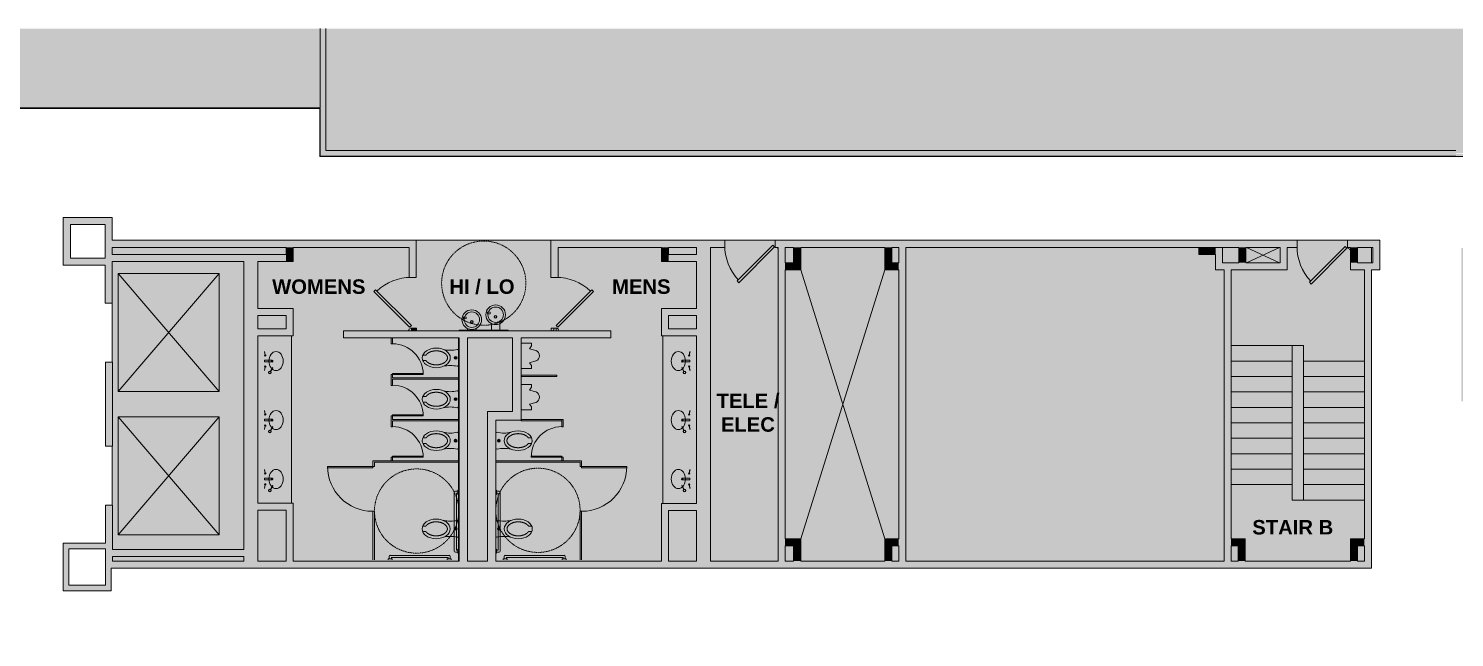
# Model space of a CAD drawing. Header units: inches. Extents: x 1 to 3682, y -575 to 495.
# Drawn here: x 1253 to 2269, y 61 to 495 of the extents above; entities that cross this region are included whole.
import ezdxf

# ---------------------------------------------------------------- set-up
doc = ezdxf.new("R2010")
doc.units = ezdxf.units.IN
doc.header["$MEASUREMENT"] = 0
doc.linetypes.add('IMPORT-HIDDEN _3_', pattern=[0.1875, 0.125, -0.0625])
doc.linetypes.add('IMPORT-HIDDEN2 _3_', pattern=[0.09375, 0.0625, -0.03125])
for name, color, linetype, lineweight in [('1900 Gallows 2nd Floor_For Revit_dwg', 8, 'Continuous', 9), ('A-Area-Iden-Name', 7, 'Continuous', 9), ('A-DETL-GENF', 92, 'Continuous', 9), ('A-DETL-MEDM', 33, 'Continuous', 9), ('A-Flor-Case-Exst', 7, 'Continuous', 9), ('A-Flor-Pfix-Exst', 7, 'Continuous', 9), ('A-WALL', 113, 'Continuous', 50), ('A-Wall-Bldg', 7, 'Continuous', 9), ('A-WALL-PATT', 111, 'Continuous', 13), ('HIDDEN', 7, 'IMPORT-HIDDEN _3_', 9), ('I-WALL', 2, 'Continuous', 13), ('PE0', 7, 'Continuous', 9), ('PE1', 7, 'Continuous', 9)]:
    doc.layers.add(name, color=color, linetype=linetype, lineweight=lineweight)
doc.styles.add('Arial_B', font='arialbd.ttf', dxfattribs={"height": 10.31746})

# ---------------------------------------------------------------- blocks, each defined once
blk = doc.blocks.new('1900 Gallows 2nd Floor_For Revit_dwg_I_PLUMB_FOUNT_Round - Double_P-1510352-New Construction - Tel_Data_Elec Plan')
at = {"layer": 'A-Flor-Pfix-Exst'}
for p, q in [((0.5, 11.5), (1.7, 11.5)), ((0.5, 5.5), (1.7, 5.5)), ((0.5, -5.5), (5.2, -5.5)), ((0.5, -11.5), (5.2, -11.5))]:
    blk.add_line(p, q, dxfattribs=at)
at = {"layer": 'A-Flor-Pfix-Exst', "flags": 128}
blk.add_lwpolyline([(0, 17.5), (0.5, 17.5), (0.5, -17.5), (0, -17.5)], dxfattribs=at)
for points in [[(8.5, 13.9), (8.7, 12.4), (9.8, 12.4), (10, 13.9), (9.8, 14.1), (8.7, 14.1)], [(12, -3.1), (12.2, -2.9), (13.3, -2.9), (13.5, -3.1), (13.3, -4.6), (12.2, -4.6)]]:
    blk.add_lwpolyline(points, close=True, dxfattribs=at)
at = {"layer": 'A-Flor-Pfix-Exst'}
for centre, radius in [((8, 8.5), 7), ((8, 8.5), 5.5), ((6.5, 8.5), 1), ((6.5, 8.5), 0.75), ((11.5, -8.5), 7), ((11.5, -8.5), 5.5), ((10, -8.4), 1), ((10, -8.4), 0.75)]:
    blk.add_circle(centre, radius, dxfattribs=at)
for centre in [(9.2, 13.9), (12.8, -3.1)]:
    blk.add_arc(centre, 0.75, 0.0012, 179.9988, dxfattribs=at)
blk = doc.blocks.new('1900 Gallows 2nd Floor_For Revit_dwg-1510351-New Construction - Tel_Data_Elec Plan')
at = {"layer": 'A-WALL-PATT', "lineweight": 9}
blk.add_hatch(color=7, dxfattribs=at).paths.add_polyline_path([(1425.4, 1555.9), (1425.4, 1557.9), (1421.9, 1557.9), (1421.9, 1555.9), (1423.8, 1555.9)], flags=0)
at = {"lineweight": 9, "flags": 128}
for points in [[(1680.5, 1615.7), (1679.2, 1616.9), (1653.8, 1591.5), (1655, 1590.2)], [(2088.1, 1614.7), (2086.9, 1615.9), (2061.4, 1590.5), (2062.7, 1589.2)], [(1420.6, 1558.5), (1421.9, 1559.7), (1396.4, 1585.1), (1395.2, 1583.9)], [(1526.1, 1558.5), (1524.9, 1559.7), (1550.3, 1585.1), (1551.6, 1583.9)]]:
    blk.add_lwpolyline(points, close=True, dxfattribs=at)
at = {"lineweight": 9}
for centre, start, end in [((1681.4, 1617.1), 180.2198, 222.8104), ((2089, 1616.1), 180.2198, 222.8104), ((1422, 1557.6), 90.2198, 132.8104), ((1524.7, 1557.6), 47.1896, 89.7802)]:
    blk.add_arc(centre, 36.4, start, end, dxfattribs=at)
at = {"layer": 'A-Flor-Case-Exst'}
for p, q in [((1336.5, 1552.4), (1336.5, 1433.2)), ((1601, 1552.4), (1601, 1432.9))]:
    blk.add_line(p, q, dxfattribs=at)
at = {"layer": 'A-Flor-Pfix-Exst'}
for p, q in [((1317.7, 1538.6), (1317.2, 1541)), ((1317.8, 1538.6), (1317.3, 1541.1)), ((1317.3, 1534.9), (1317.3, 1533.9)), ((1317.5, 1535.1), (1322.2, 1535.1)), ((1317.5, 1533.8), (1322.2, 1533.8)), ((1322.3, 1534.9), (1322.3, 1533.9)), ((1432.3, 1538.7), (1430, 1538.7)), ((1432.3, 1534.7), (1430, 1534.7)), ((1615.2, 1534.9), (1615.2, 1533.9)), ((1620, 1535.1), (1615.3, 1535.1)), ((1620, 1533.8), (1615.3, 1533.8)), ((1619.7, 1538.6), (1620.2, 1541.1)), ((1619.8, 1538.6), (1620.3, 1541)), ((1620.2, 1534.9), (1620.2, 1533.9)), ((1317.7, 1530.3), (1317.2, 1527.8)), ((1317.8, 1530.3), (1317.3, 1527.8)), ((1321.3, 1526.8), (1322.9, 1529.7)), ((1321.5, 1526.7), (1323.1, 1529.6)), ((1616, 1526.7), (1614.4, 1529.6)), ((1616.2, 1526.8), (1614.6, 1529.7)), ((1619.7, 1530.3), (1620.2, 1527.8)), ((1619.8, 1530.3), (1620.3, 1527.8)), ((1432.3, 1509.2), (1430, 1509.2)), ((1432.3, 1505.2), (1430, 1505.2)), ((1317.7, 1496.6), (1317.2, 1499)), ((1317.8, 1496.6), (1317.3, 1499.1)), ((1317.3, 1492.9), (1317.3, 1491.9)), ((1317.5, 1493.1), (1322.2, 1493.1)), ((1322.3, 1492.9), (1322.3, 1491.9)), ((1615.2, 1492.9), (1615.2, 1491.9)), ((1620, 1493.1), (1615.3, 1493.1)), ((1619.7, 1496.6), (1620.2, 1499.1)), ((1619.8, 1496.6), (1620.3, 1499)), ((1620.2, 1492.9), (1620.2, 1491.9)), ((1317.7, 1488.3), (1317.2, 1485.8)), ((1317.8, 1488.3), (1317.3, 1485.8)), ((1317.5, 1491.8), (1322.2, 1491.8)), ((1321.3, 1484.8), (1322.9, 1487.7)), ((1321.5, 1484.7), (1323.1, 1487.6)), ((1616, 1484.7), (1614.4, 1487.6)), ((1616.2, 1484.8), (1614.6, 1487.7)), ((1620, 1491.8), (1615.3, 1491.8)), ((1619.7, 1488.3), (1620.2, 1485.8)), ((1619.8, 1488.3), (1620.3, 1485.8)), ((1432.3, 1479.7), (1430, 1479.7)), ((1432.3, 1475.7), (1430, 1475.7)), ((1505.2, 1479.7), (1507.5, 1479.7)), ((1505.2, 1475.7), (1507.5, 1475.7)), ((1317.7, 1454.6), (1317.2, 1457)), ((1317.8, 1454.6), (1317.3, 1457.1)), ((1619.7, 1454.6), (1620.2, 1457.1)), ((1619.8, 1454.6), (1620.3, 1457)), ((1317.7, 1446.3), (1317.2, 1443.8)), ((1317.3, 1450.9), (1317.3, 1449.9)), ((1317.8, 1446.3), (1317.3, 1443.8)), ((1317.5, 1451.1), (1322.2, 1451.1)), ((1317.5, 1449.8), (1322.2, 1449.8)), ((1321.3, 1442.8), (1322.9, 1445.7)), ((1321.5, 1442.7), (1323.1, 1445.6)), ((1322.3, 1450.9), (1322.3, 1449.9)), ((1616, 1442.7), (1614.4, 1445.6)), ((1616.2, 1442.8), (1614.6, 1445.7)), ((1615.2, 1450.9), (1615.2, 1449.9)), ((1620, 1451.1), (1615.3, 1451.1)), ((1620, 1449.8), (1615.3, 1449.8)), ((1619.7, 1446.3), (1620.2, 1443.8)), ((1619.8, 1446.3), (1620.3, 1443.8)), ((1620.2, 1450.9), (1620.2, 1449.9)), ((1452.4, 1399), (1452.4, 1440.9)), ((1455, 1441.7), (1453.2, 1441.7)), ((1453.9, 1399.9), (1453.9, 1440)), ((1455, 1440.2), (1454.1, 1440.2)), ((1482.5, 1441.7), (1484.3, 1441.7)), ((1482.5, 1440.2), (1483.4, 1440.2)), ((1483.6, 1399.9), (1483.6, 1440)), ((1485.1, 1399), (1485.1, 1440.9)), ((1432.2, 1416.9), (1429.9, 1416.9)), ((1432.2, 1412.9), (1429.9, 1412.9)), ((1505.3, 1416.9), (1507.6, 1416.9)), ((1505.3, 1412.9), (1507.6, 1412.9)), ((1406.1, 1393.5), (1406.1, 1395.3)), ((1448.8, 1396), (1406.8, 1396)), ((1407.6, 1393.5), (1407.6, 1394.4)), ((1447.9, 1394.5), (1407.7, 1394.5)), ((1448, 1393.5), (1448, 1394.4)), ((1449.5, 1393.5), (1449.5, 1395.3)), ((1455, 1398.2), (1453.2, 1398.2)), ((1455, 1399.7), (1454.1, 1399.7)), ((1482.5, 1399.7), (1483.4, 1399.7)), ((1482.5, 1398.2), (1484.3, 1398.2)), ((1488, 1393.5), (1488, 1395.3)), ((1488.7, 1396), (1530.7, 1396)), ((1489.5, 1393.5), (1489.5, 1394.4)), ((1489.6, 1394.5), (1529.8, 1394.5)), ((1529.9, 1393.5), (1529.9, 1394.4)), ((1531.4, 1393.5), (1531.4, 1395.3))]:
    blk.add_line(p, q, dxfattribs=at)
at = {"layer": 'A-Flor-Pfix-Exst', "flags": 128}
for points in [[(1407.5, 1550.9), (1407.5, 1546.6), (1408.5, 1546.6), (1408.5, 1550.9)], [(1500, 1547.2), (1507.5, 1547.2), (1507.5, 1545.2), (1506, 1543.2), (1510.6, 1541.9)], [(1510.6, 1534.5), (1506, 1533.2), (1507.5, 1531.2), (1507.5, 1529.2), (1500, 1529.2)], [(1455.5, 1521.4), (1408.5, 1521.4), (1408.5, 1517.1), (1407.5, 1517.1), (1407.5, 1524.9), (1430.2, 1524.9)], [(1430.2, 1525.6), (1408.5, 1525.6), (1408.5, 1522.4), (1455.5, 1522.4)], [(1500, 1524.4), (1525.5, 1524.4), (1525.5, 1523.4), (1500, 1523.4)], [(1500, 1517.7), (1507.5, 1517.7), (1507.5, 1515.7), (1506, 1513.7), (1510.6, 1512.4)], [(1510.6, 1505), (1506, 1503.7), (1507.5, 1501.7), (1507.5, 1499.7), (1500, 1499.7)], [(1430.2, 1495.4), (1407.5, 1495.4), (1407.5, 1487.6), (1408.5, 1487.6), (1408.5, 1491.9), (1455.5, 1491.9)], [(1430.2, 1496.1), (1408.5, 1496.1), (1408.5, 1492.9), (1455.5, 1492.9)], [(1500, 1492.9), (1530, 1492.9), (1530, 1487.6), (1529, 1487.6), (1529, 1492.9)], [(1529, 1491.9), (1500, 1491.9), (1500, 1492.4)], [(1362.2, 1458.4), (1394.5, 1458.4), (1394.5, 1463.4), (1455.5, 1463.4)], [(1455.5, 1462.4), (1395.5, 1462.4), (1395.5, 1459.4), (1362.2, 1459.4)], [(1430.2, 1465.9), (1407.5, 1465.9), (1407.5, 1463.4)], [(1430.2, 1466.6), (1408.5, 1466.6), (1408.5, 1463.4)], [(1482, 1463.4), (1543, 1463.4), (1543, 1458.4), (1575.2, 1458.4)], [(1482, 1462.4), (1542, 1462.4), (1542, 1459.4), (1575.2, 1459.4)], [(1507.2, 1466.6), (1529, 1466.6), (1529, 1463.4)], [(1530, 1463.4), (1530, 1465.9), (1507.2, 1465.9)], [(1455.5, 1442.4), (1455, 1442.4), (1455, 1439.4), (1455.5, 1439.4)], [(1482, 1442.4), (1482.5, 1442.4), (1482.5, 1439.4), (1482, 1439.4)], [(1395.5, 1392.9), (1395.5, 1427.4), (1394.5, 1427.4), (1394.5, 1392.9)], [(1542, 1392.9), (1542, 1427.4), (1543, 1427.4), (1543, 1392.9)], [(1405.3, 1392.9), (1405.3, 1393.5), (1408.3, 1393.5), (1408.3, 1392.9)], [(1450.2, 1392.9), (1450.2, 1393.5), (1447.3, 1393.5), (1447.3, 1392.9)], [(1455.5, 1400.4), (1455, 1400.4), (1455, 1397.5), (1455.5, 1397.5)], [(1482, 1400.4), (1482.5, 1400.4), (1482.5, 1397.5), (1482, 1397.5)], [(1487.3, 1392.9), (1487.3, 1393.5), (1490.2, 1393.5), (1490.2, 1392.9)], [(1532.2, 1392.9), (1532.2, 1393.5), (1529.2, 1393.5), (1529.2, 1392.9)]]:
    blk.add_lwpolyline(points, dxfattribs=at)
at = {"layer": 'A-Flor-Pfix-Exst', "linetype": 'IMPORT-HIDDEN2 _3_'}
for centre in [(1473.4, 1589.9), (1425.6, 1427.6)]:
    blk.add_circle(centre, 30, dxfattribs=at)
at = {"layer": 'A-Flor-Pfix-Exst'}
for centre, radius in [((1317.8, 1538.4), 0.493), ((1317.8, 1538.4), 0.197), ((1453.4, 1536.7), 1), ((1453.4, 1536.7), 0.5), ((1619.7, 1538.4), 0.493), ((1619.7, 1538.4), 0.197), ((1317.8, 1530.5), 0.493), ((1317.8, 1530.5), 0.197), ((1321.1, 1526.2), 0.985), ((1321.1, 1526.2), 0.709), ((1616.4, 1526.2), 0.985), ((1616.4, 1526.2), 0.709), ((1619.7, 1530.5), 0.493), ((1619.7, 1530.5), 0.197), ((1453.4, 1507.2), 1), ((1453.4, 1507.2), 0.5), ((1317.8, 1496.4), 0.493), ((1317.8, 1496.4), 0.197), ((1619.7, 1496.4), 0.493), ((1619.7, 1496.4), 0.197), ((1317.8, 1488.5), 0.493), ((1317.8, 1488.5), 0.197), ((1321.1, 1484.2), 0.985), ((1321.1, 1484.2), 0.709), ((1616.4, 1484.2), 0.985), ((1616.4, 1484.2), 0.709), ((1619.7, 1488.5), 0.493), ((1619.7, 1488.5), 0.197), ((1453.4, 1477.7), 1), ((1453.4, 1477.7), 0.5), ((1484.1, 1477.7), 1), ((1484.1, 1477.7), 0.5), ((1317.8, 1454.4), 0.493), ((1317.8, 1454.4), 0.197), ((1619.7, 1454.4), 0.493), ((1619.7, 1454.4), 0.197), ((1317.8, 1446.5), 0.493), ((1317.8, 1446.5), 0.197), ((1321.1, 1442.2), 0.985), ((1321.1, 1442.2), 0.709), ((1616.4, 1442.2), 0.985), ((1616.4, 1442.2), 0.709), ((1619.7, 1446.5), 0.493), ((1619.7, 1446.5), 0.197), ((1453.4, 1414.9), 1), ((1453.4, 1414.9), 0.5), ((1484.1, 1414.9), 1), ((1484.1, 1414.9), 0.5)]:
    blk.add_circle(centre, radius, dxfattribs=at)
for centre, radius, start, end in [((1408.5, 1524.9), 21.8, 0, 90), ((1317.3, 1541.1), 0.0625, 11.6498, 191.6498), ((1317.5, 1534.9), 0.125, 90, 180), ((1317.5, 1533.9), 0.125, 180, 270), ((1322.2, 1534.9), 0.125, 0, 90), ((1322.2, 1533.9), 0.125, 270, 0), ((1322.6, 1534.4), 0.709, 241.0564, 118.9397), ((1322.6, 1534.4), 0.512, 240.662, 119.338), ((1449.6, 1563), 20.9, 256.5076, 283.6257), ((1454.6, 1541.7), 1, 0, 90.0666), ((1509, 1538.2), 4.03, 293.6878, 66.3141), ((1614.9, 1534.4), 0.709, 61.0603, 298.9436), ((1614.9, 1534.4), 0.512, 60.662, 299.338), ((1615.3, 1534.9), 0.125, 90, 180), ((1615.3, 1533.9), 0.125, 180, 270), ((1620, 1534.9), 0.125, 0, 90), ((1620, 1533.9), 0.125, 270, 0), ((1620.2, 1541.1), 0.0625, 348.3502, 168.3502), ((1317.3, 1527.8), 0.0625, 168.3502, 348.3502), ((1323, 1529.6), 0.125, 330.8597, 150.8597), ((1449.6, 1508.7), 22.5, 77.3313, 102.5006), ((1454.6, 1531.7), 1, 269.9159, 0), ((1614.5, 1529.6), 0.125, 29.1403, 209.1403), ((1620.2, 1527.8), 0.0625, 191.6498, 11.6498), ((1408.5, 1495.4), 21.8, 0, 90), ((1449.6, 1533.5), 20.9, 256.5076, 283.6257), ((1454.6, 1512.2), 1, 0, 90.0666), ((1509, 1508.7), 4.03, 293.6878, 66.3141), ((1317.3, 1499.1), 0.0625, 11.6498, 191.6498), ((1317.5, 1492.9), 0.125, 90, 180), ((1322.2, 1492.9), 0.125, 0, 90), ((1322.6, 1492.4), 0.709, 241.0564, 118.9397), ((1322.6, 1492.4), 0.512, 240.662, 119.338), ((1449.6, 1479.2), 22.5, 77.3313, 102.5006), ((1454.6, 1502.2), 1, 269.9159, 0), ((1614.9, 1492.4), 0.709, 61.0603, 298.9436), ((1614.9, 1492.4), 0.512, 60.662, 299.338), ((1615.3, 1492.9), 0.125, 90, 180), ((1620, 1492.9), 0.125, 0, 90), ((1620.2, 1499.1), 0.0625, 348.3502, 168.3502), ((1317.3, 1485.8), 0.0625, 168.3502, 348.3502), ((1317.5, 1491.9), 0.125, 180, 270), ((1322.2, 1491.9), 0.125, 270, 0), ((1323, 1487.6), 0.125, 330.8597, 150.8597), ((1408.5, 1465.9), 21.8, 0, 90), ((1449.6, 1504), 20.9, 256.5076, 283.6257), ((1454.6, 1482.7), 1, 0, 90.0666), ((1482.9, 1482.7), 1, 89.9334, 171.9928), ((1487.9, 1504), 20.9, 256.3743, 283.4924), ((1529, 1465.9), 21.8, 90, 180), ((1614.5, 1487.6), 0.125, 29.1403, 209.1403), ((1615.3, 1491.9), 0.125, 180, 270), ((1620, 1491.9), 0.125, 270, 0), ((1620.2, 1485.8), 0.0625, 191.6498, 11.6498), ((1454.6, 1472.7), 1, 269.9159, 0), ((1482.9, 1472.7), 1, 188.0058, 270.0841), ((1449.6, 1449.7), 22.5, 77.3313, 102.5006), ((1487.9, 1449.7), 22.5, 77.4994, 102.6687), ((1317.3, 1457.1), 0.0625, 11.6498, 191.6498), ((1394.2, 1459.4), 32, 180, 270), ((1543.2, 1459.4), 32, 270, 0), ((1620.2, 1457.1), 0.0625, 348.3502, 168.3502), ((1317.3, 1443.8), 0.0625, 168.3502, 348.3502), ((1317.5, 1450.9), 0.125, 90, 180), ((1317.5, 1449.9), 0.125, 180, 270), ((1322.2, 1450.9), 0.125, 0, 90), ((1322.2, 1449.9), 0.125, 270, 0), ((1322.6, 1450.4), 0.709, 241.0564, 118.9397), ((1322.6, 1450.4), 0.512, 240.662, 119.338), ((1323, 1445.6), 0.125, 330.8597, 150.8597), ((1614.9, 1450.4), 0.709, 61.0603, 298.9436), ((1614.5, 1445.6), 0.125, 29.1403, 209.1403), ((1614.9, 1450.4), 0.512, 60.662, 299.338), ((1615.3, 1450.9), 0.125, 90, 180), ((1615.3, 1449.9), 0.125, 180, 270), ((1620, 1450.9), 0.125, 0, 90), ((1620, 1449.9), 0.125, 270, 0), ((1620.2, 1443.8), 0.0625, 191.6498, 11.6498), ((1453.2, 1440.9), 0.749, 90, 180), ((1454.1, 1440), 0.158, 90, 180), ((1483.4, 1440), 0.158, 0, 90), ((1484.3, 1440.9), 0.749, 0, 90), ((1449.6, 1441.3), 20.9, 256.5076, 283.6257), ((1454.5, 1419.9), 1, 0, 90.0666), ((1483, 1419.9), 1, 89.9334, 180), ((1487.9, 1441.3), 20.9, 256.3743, 283.4924), ((1449.6, 1387), 22.5, 77.3313, 102.5006), ((1454.5, 1409.9), 1, 269.9159, 0), ((1483, 1409.9), 1, 180, 270.0841), ((1487.9, 1387), 22.5, 77.4994, 102.6687), ((1406.8, 1395.3), 0.749, 90, 180), ((1407.7, 1394.4), 0.158, 90, 180), ((1447.9, 1394.4), 0.158, 0, 90), ((1448.8, 1395.3), 0.749, 0, 90), ((1453.2, 1399), 0.749, 180, 270), ((1454.1, 1399.9), 0.158, 180, 270), ((1483.4, 1399.9), 0.158, 270, 0), ((1484.3, 1399), 0.749, 270, 0), ((1488.7, 1395.3), 0.749, 90, 180), ((1489.6, 1394.4), 0.158, 90, 180), ((1529.8, 1394.4), 0.158, 0, 90), ((1530.7, 1395.3), 0.749, 0, 90)]:
    blk.add_arc(centre, radius, start, end, dxfattribs=at)
at = {"layer": 'A-Flor-Pfix-Exst', "linetype": 'IMPORT-HIDDEN2 _3_'}
for start, end in [(0, 179.3638), (180.6362, 360)]:
    blk.add_arc((1512, 1428.1), 30, start, end, dxfattribs=at)
at = {"layer": 'A-Flor-Pfix-Exst'}
for centre, major_axis, ratio in [((1439.6, 1536.7), (10, 0), 0.7), ((1325.5, 1534.4), (0, 6.81), 0.743119), ((1612, 1534.4), (0, 6.81), 0.743119), ((1439.6, 1507.2), (10, 0), 0.7), ((1325.5, 1492.4), (0, 6.81), 0.743119), ((1612, 1492.4), (0, 6.81), 0.743119), ((1439.6, 1477.7), (10, 0), 0.7), ((1497.9, 1477.7), (10, 0), 0.7), ((1325.5, 1450.4), (0, 6.81), 0.743119), ((1612, 1450.4), (0, 6.81), 0.743119), ((1439.5, 1414.9), (10, 0), 0.7), ((1498, 1414.9), (10, 0), 0.7)]:
    blk.add_ellipse(centre, major_axis=major_axis, ratio=ratio, dxfattribs=at)
for points, weights in [([(1432.3, 1538.7), (1432.8, 1539.4), (1433.6, 1540)], [0.963787091963, 0.96837322297, 1]), ([(1433.6, 1533.4), (1432.8, 1534), (1432.3, 1534.7)], [1, 0.96837322297, 0.963787091963]), ([(1433.6, 1540), (1436, 1541.7), (1439.6, 1541.7)], [1, 0.91565673169, 1]), ([(1439.6, 1541.7), (1443.1, 1541.7), (1445.5, 1540)], [1, 0.91565673169, 1]), ([(1445.5, 1540), (1447.6, 1538.5), (1447.6, 1536.7)], [1, 0.926018555588, 1]), ([(1447.6, 1536.7), (1447.6, 1534.8), (1445.5, 1533.4)], [1, 0.926018555588, 1]), ([(1439.6, 1531.7), (1436, 1531.7), (1433.6, 1533.4)], [1, 0.91565673169, 1]), ([(1445.5, 1533.4), (1443.1, 1531.7), (1439.6, 1531.7)], [1, 0.915656731689, 1]), ([(1432.3, 1509.2), (1432.8, 1509.9), (1433.6, 1510.5)], [0.963787091963, 0.96837322297, 1]), ([(1433.6, 1503.9), (1432.8, 1504.5), (1432.3, 1505.2)], [1, 0.96837322297, 0.963787091963]), ([(1433.6, 1510.5), (1436, 1512.2), (1439.6, 1512.2)], [1, 0.91565673169, 1]), ([(1439.6, 1502.2), (1436, 1502.2), (1433.6, 1503.9)], [1, 0.91565673169, 1]), ([(1439.6, 1512.2), (1443.1, 1512.2), (1445.5, 1510.5)], [1, 0.91565673169, 1]), ([(1445.5, 1503.9), (1443.1, 1502.2), (1439.6, 1502.2)], [1, 0.915656731689, 1]), ([(1445.5, 1510.5), (1447.6, 1509), (1447.6, 1507.2)], [1, 0.926018555588, 1]), ([(1447.6, 1507.2), (1447.6, 1505.3), (1445.5, 1503.9)], [1, 0.926018555588, 1]), ([(1433.6, 1481), (1436, 1482.7), (1439.6, 1482.7)], [1, 0.91565673169, 1]), ([(1439.6, 1482.7), (1443.1, 1482.7), (1445.5, 1481)], [1, 0.91565673169, 1]), ([(1497.9, 1482.7), (1494.4, 1482.7), (1492, 1481)], [1, 0.91565673169, 1]), ([(1503.9, 1481), (1501.5, 1482.7), (1497.9, 1482.7)], [1, 0.91565673169, 1]), ([(1432.3, 1479.7), (1432.8, 1480.4), (1433.6, 1481)], [0.963787091963, 0.96837322297, 1]), ([(1433.6, 1474.4), (1432.8, 1475), (1432.3, 1475.7)], [1, 0.96837322297, 0.963787091963]), ([(1439.6, 1472.7), (1436, 1472.7), (1433.6, 1474.4)], [1, 0.91565673169, 1]), ([(1445.5, 1474.4), (1443.1, 1472.7), (1439.6, 1472.7)], [1, 0.915656731689, 1]), ([(1445.5, 1481), (1447.6, 1479.5), (1447.6, 1477.7)], [1, 0.926018555588, 1]), ([(1447.6, 1477.7), (1447.6, 1475.8), (1445.5, 1474.4)], [1, 0.926018555588, 1]), ([(1492, 1481), (1489.9, 1479.5), (1489.9, 1477.7)], [1, 0.926018555588, 1]), ([(1489.9, 1477.7), (1489.9, 1475.8), (1492, 1474.4)], [1, 0.926018555588, 1]), ([(1492, 1474.4), (1494.4, 1472.7), (1497.9, 1472.7)], [1, 0.915656731689, 1]), ([(1497.9, 1472.7), (1501.5, 1472.7), (1503.9, 1474.4)], [1, 0.91565673169, 1]), ([(1505.2, 1479.7), (1504.7, 1480.4), (1503.9, 1481)], [0.963787091963, 0.96837322297, 1]), ([(1503.9, 1474.4), (1504.7, 1475), (1505.2, 1475.7)], [1, 0.96837322297, 0.963787091963]), ([(1432.2, 1416.9), (1432.7, 1417.7), (1433.6, 1418.2)], [0.963787091963, 0.96837322297, 1]), ([(1433.6, 1411.6), (1432.7, 1412.2), (1432.2, 1412.9)], [1, 0.96837322297, 0.963787091963]), ([(1433.6, 1418.2), (1436, 1419.9), (1439.5, 1419.9)], [1, 0.91565673169, 1]), ([(1439.5, 1409.9), (1436, 1409.9), (1433.6, 1411.6)], [1, 0.91565673169, 1]), ([(1439.5, 1419.9), (1443, 1419.9), (1445.4, 1418.2)], [1, 0.91565673169, 1]), ([(1445.4, 1411.6), (1443, 1409.9), (1439.5, 1409.9)], [1, 0.915656731689, 1]), ([(1445.4, 1418.2), (1447.5, 1416.8), (1447.5, 1414.9)], [1, 0.926018555588, 1]), ([(1447.5, 1414.9), (1447.5, 1413.1), (1445.4, 1411.6)], [1, 0.926018555588, 1]), ([(1492.1, 1418.2), (1490, 1416.8), (1490, 1414.9)], [1, 0.926018555588, 1]), ([(1490, 1414.9), (1490, 1413.1), (1492.1, 1411.6)], [1, 0.926018555588, 1]), ([(1498, 1419.9), (1494.5, 1419.9), (1492.1, 1418.2)], [1, 0.91565673169, 1]), ([(1492.1, 1411.6), (1494.5, 1409.9), (1498, 1409.9)], [1, 0.915656731689, 1]), ([(1503.9, 1418.2), (1501.5, 1419.9), (1498, 1419.9)], [1, 0.91565673169, 1]), ([(1498, 1409.9), (1501.5, 1409.9), (1503.9, 1411.6)], [1, 0.91565673169, 1]), ([(1505.3, 1416.9), (1504.8, 1417.7), (1503.9, 1418.2)], [0.963787091963, 0.96837322297, 1]), ([(1503.9, 1411.6), (1504.8, 1412.2), (1505.3, 1412.9)], [1, 0.96837322297, 0.963787091963])]:
    blk.add_rational_spline(points, weights, degree=2, dxfattribs=at)
at = {"layer": 'A-Wall-Bldg'}
for p, q in [((1683, 1615.4), (1683, 1391.9)), ((1302.5, 1400.3), (1302.5, 1605.4)), ((1455.5, 1391.9), (1455.5, 1550.9))]:
    blk.add_line(p, q, dxfattribs=at)
at = {"layer": 'A-Wall-Bldg', "flags": 128}
blk.add_lwpolyline([(1421.9, 1555.9), (1421.9, 1557.9), (1425.4, 1557.9), (1425.4, 1555.9), (1425.4, 1557.9), (1421.9, 1557.9)], close=True, dxfattribs=at)
blk.add_lwpolyline([(1521.4, 1555.9), (1521.4, 1557.9), (1524.9, 1557.9), (1524.9, 1555.9)], dxfattribs=at)
at = {"layer": 'HIDDEN'}
for centre, start, end in [((1683, 1616.9), 229.0909, 272.3073), ((2090.6, 1615.9), 194.5205, 270.1691), ((1421.9, 1555.9), 0, 180), ((1524.9, 1555.9), 0, 180)]:
    blk.add_arc(centre, 2, start, end, dxfattribs=at)
at = {"layer": 'PE0'}
for p, q in [((2016.7, 1604.4), (2040.1, 1615.4)), ((2016.7, 1615.4), (2040.1, 1604.4)), ((1213, 1512.7), (1285, 1596.7)), ((1213, 1596.7), (1285, 1512.7)), ((1699.1, 1407.9), (1759.1, 1599.4)), ((1699.1, 1599.4), (1759.1, 1407.9)), ((2005.6, 1545.4), (2049.1, 1545.4)), ((2005.6, 1534.4), (2049.1, 1534.4)), ((2057.1, 1534.4), (2100.6, 1534.4)), ((2005.6, 1523.4), (2049.1, 1523.4)), ((2057.1, 1523.4), (2100.6, 1523.4)), ((2005.6, 1512.4), (2049.1, 1512.4)), ((2057.1, 1512.4), (2100.6, 1512.4)), ((1213, 1494.7), (1285, 1410.7)), ((1213, 1410.7), (1285, 1494.7)), ((2005.6, 1501.4), (2049.1, 1501.4)), ((2057.1, 1501.4), (2100.6, 1501.4)), ((2005.6, 1490.4), (2049.1, 1490.4)), ((2057.1, 1490.4), (2100.6, 1490.4)), ((2005.6, 1479.4), (2049.1, 1479.4)), ((2057.1, 1479.4), (2100.6, 1479.4)), ((2005.6, 1468.4), (2049.1, 1468.4)), ((2057.1, 1468.4), (2100.6, 1468.4)), ((2005.6, 1457.4), (2049.1, 1457.4)), ((2057.1, 1457.4), (2100.6, 1457.4)), ((2005.6, 1446.4), (2049.1, 1446.4)), ((2057.1, 1446.4), (2100.6, 1446.4)), ((2057.1, 1435.4), (2100.6, 1435.4))]:
    blk.add_line(p, q, dxfattribs=at)
at = {"layer": 'PE1'}
for p, q in [((1336.5, 1433.2), (1336.5, 1552.4)), ((1601, 1552.4), (1601, 1432.9))]:
    blk.add_line(p, q, dxfattribs=at)
at = {"layer": 'PE1', "flags": 128}
for points in [[(1213, 1512.7), (1285, 1512.7), (1285, 1596.7), (1213, 1596.7)], [(2057.1, 1545.4), (2049.1, 1545.4), (2049.1, 1435.4), (2057.1, 1435.4)], [(1213, 1494.7), (1285, 1494.7), (1285, 1410.7), (1213, 1410.7)]]:
    blk.add_lwpolyline(points, close=True, dxfattribs=at)
at = {"rotation": 90.00000000000001}
blk.add_blockref('1900 Gallows 2nd Floor_For Revit_dwg_I_PLUMB_FOUNT_Round - Double_P-1510352-New Construction - Tel_Data_Elec Plan', (1473.4, 1555.9), dxfattribs=at)
at = {"layer": 'A-Area-Iden-Name', "char_height": 10.32, "attachment_point": 1, "line_spacing_factor": 0.941778, "style": 'Arial_B'}
for s, insert, width in [('WOMENS', (1322.7, 1592.6), 77.249), ('HI / LO', (1448.9, 1592.6), 54.111), ('MENS', (1564.8, 1592.6), 48.357), ('TELE /', (1639.2, 1511.3), 52.152), ('ELEC', (1642.3, 1494.4), 44.684), ('STAIR B', (2020.7, 1421.2), 66.721)]:
    blk.add_mtext(s, dxfattribs=dict(at, insert=insert, width=width))

msp = doc.modelspace()

# ---------------------------------------------------------------- hatches: boundary and pattern name
at = {"layer": 'A-DETL-GENF'}
h = msp.add_hatch(color=9, dxfattribs=at)
h.paths.add_polyline_path([(936, -435.2), (980.8, -435.2), (980.8, -417.4), (988.5, -417.4), (988.5, -87.4), (980.8, -87.4), (980.8, -57.4), (1010.8, -57.4), (1010.8, -65.9), (1100.5, -65.9), (1100.5, 48.6), (1060, 48.6), (1060, 46.8), (936, 46.8), (936, -417.4)], flags=0)
h.paths.add_polyline_path([(1101, -65.9), (1102.5, -65.9), (1102.5, 50.8), (1060, 50.8), (1060, 49.1), (1101, 49.1), (1101, -53.9)], flags=0)
h.paths.add_polyline_path([(2800.5, 229.6), (2800.5, 272.6), (2787.8, 272.6), (2787.8, 302.6), (2800.5, 302.6), (2800.5, 392.6), (2761.8, 392.6), (2761.8, 422.6), (2800.5, 422.6), (2800.5, 495.1), (1464.8, 495.1), (1464.8, 408.3), (2269.4, 408.3), (2269.4, 406.6), (2321, 406.6), (2321, 384.9), (2320.5, 384.9), (2320.5, 348.9), (2321, 348.9), (2321, 342.9), (2327.8, 342.9), (2327.8, 318.9), (2303.8, 318.9), (2303.8, 338.9), (2273.4, 338.9), (2273.4, 229.6), (2797.8, 229.6)], flags=0)
h.paths.add_polyline_path([(2547.8, 318.9), (2523.8, 318.9), (2523.8, 342.9), (2547.8, 342.9), (2547.8, 321.4)], flags=0)
h.paths.add_polyline_path([(2119.9, 404.1), (2320.5, 404.1), (2320.5, 406.1), (2269.4, 406.1), (2269.4, 404.3), (1460.8, 404.3), (1460.8, 438.1), (1460.5, 438.1), (1460.5, 404.1), (2114.9, 404.1)], flags=0)
h.paths.add_polyline_path([(936, 408.3), (1126.8, 408.3), (1126.8, 495.1), (936, 495.1), (936, 423.9)], flags=0)
h.paths.add_polyline_path([(1164.3, 438.3), (1172.8, 438.3), (1172.8, 438.6), (1460.8, 438.6), (1460.8, 495.1), (1130.8, 495.1), (1130.8, 438.6), (1136.8, 438.6), (1136.8, 438.3)], flags=0)
h = msp.add_hatch(color=9, dxfattribs=at)
h.paths.add_polyline_path([(936, 115.8), (972, 115.8), (972, 131.8), (980.3, 131.8), (980.3, 323.3), (972, 323.3), (972, 339.3), (936, 339.3), (936, 126.8)], flags=0)
h.paths.add_polyline_path([(1060.8, 115.8), (1060.8, 140.1), (985.3, 140.1), (985.3, 115.8)], flags=0)
h.paths.add_polyline_path([(1159.3, 115.8), (1159.3, 155.6), (1161.8, 155.6), (1161.8, 197.6), (1159.3, 197.6), (1159.3, 257.6), (1161.8, 257.6), (1161.8, 299.6), (1159.3, 299.6), (1159.3, 330.9), (1065.8, 330.9), (1065.8, 299.6), (1060.8, 299.6), (1060.8, 335.9), (1159.3, 335.9), (1159.3, 339.3), (1059.3, 339.3), (1059.3, 343.8), (987.3, 343.8), (987.3, 339.3), (985.3, 339.3), (985.3, 145.1), (1060.8, 145.1), (1060.8, 257.6), (1065.8, 257.6), (1065.8, 115.8), (1152.5, 115.8)], flags=0)
h.paths.add_polyline_path([(980.3, 115.8), (980.3, 126.8), (977, 126.8), (977, 115.8)], flags=0)
h.paths.add_polyline_path([(1797.9, 115.8), (1797.9, 126.8), (1791.8, 126.8), (1791.8, 115.8)], flags=0)
h.paths.add_polyline_path([(1418.5, 115.8), (1436.4, 115.8), (1436.4, 152.1), (1416.3, 152.1), (1416.3, 115.8)], flags=0)
h.paths.add_polyline_path([(1867.9, 115.8), (1872.8, 115.8), (1872.8, 126.8), (1867.9, 126.8), (1867.9, 117.3)], flags=0)
h.paths.add_polyline_path([(1877.8, 115.8), (2104.4, 115.8), (2104.4, 323.3), (2098.4, 323.3), (2098.4, 334.3), (2086.4, 334.3), (2086.4, 339.3), (1877.8, 339.3), (1877.8, 117.4)], flags=0)
h.paths.add_polyline_path([(1559.6, 115.8), (1559.6, 274.8), (1477.3, 274.8), (1477.3, 279.8), (1525.6, 279.8), (1525.6, 281.8), (1529.1, 281.8), (1529.1, 279.8), (1667.8, 279.8), (1667.8, 274.8), (1603.8, 274.8), (1603.8, 216.3), (1585.8, 216.3), (1585.8, 115.8), (1703.8, 115.8), (1703.8, 156.8), (1728.8, 156.8), (1728.8, 276.3), (1703.8, 276.3), (1703.8, 295.8), (1728.8, 295.8), (1728.8, 329.3), (1703.8, 329.3), (1703.8, 339.3), (1630.1, 339.3), (1630.1, 317.8), (1625.1, 317.8), (1625.1, 344.3), (1529.1, 344.3), (1529.1, 317.8), (1524.1, 317.8), (1524.1, 339.3), (1441.4, 339.3), (1441.4, 329.3), (1416.3, 329.3), (1416.3, 295.8), (1441.4, 295.8), (1441.4, 276.3), (1416.3, 276.3), (1416.3, 157.1), (1441.4, 157.1), (1441.4, 115.8)], flags=0)
h.paths.add_polyline_path([(1802.9, 115.8), (1862.9, 115.8), (1862.9, 131.8), (1872.8, 131.8), (1872.8, 323.3), (1862.9, 323.3), (1862.9, 339.3), (1802.9, 339.3), (1802.9, 323.3), (1791.8, 323.3), (1791.8, 131.8), (1802.9, 131.8), (1802.9, 116.6)], flags=0)
h.paths.add_polyline_path([(1565.6, 115.8), (1579.8, 115.8), (1579.8, 222.3), (1597.8, 222.3), (1597.8, 274.8), (1565.6, 274.8), (1565.6, 176.7)], flags=0)
h.paths.add_polyline_path([(1786.8, 115.8), (1786.8, 339.3), (1784.8, 339.3), (1784.8, 344.3), (1748.8, 344.3), (1748.8, 339.3), (1738.8, 339.3), (1738.8, 115.8)], flags=0)
h.paths.add_polyline_path([(1708.8, 115.8), (1728.8, 115.8), (1728.8, 151.8), (1708.8, 151.8)], flags=0)
h.paths.add_polyline_path([(2109.4, 115.8), (2114.4, 115.8), (2114.4, 126.8), (2109.4, 126.8), (2109.4, 121.8)], flags=0)
h.paths.add_polyline_path([(2119.4, 115.8), (2194.4, 115.8), (2194.4, 131.8), (2204.4, 131.8), (2204.4, 323.3), (2194.4, 323.3), (2194.4, 339.3), (2192.4, 339.3), (2192.4, 344.3), (2156.4, 344.3), (2156.4, 339.3), (2149.4, 339.3), (2149.4, 323.3), (2109.4, 323.3), (2109.4, 131.8), (2119.4, 131.8), (2119.4, 126.8)], flags=0)
h.paths.add_polyline_path([(2199.4, 115.8), (2204.4, 115.8), (2204.4, 126.8), (2199.4, 126.8)], flags=0)
h.paths.add_polyline_path([(1406.3, 115.8), (1406.3, 119.2), (1312.8, 119.2), (1312.8, 115.8), (1403.3, 115.8)], flags=0)
h.paths.add_polyline_path([(1320.2, 124.2), (1406.3, 124.2), (1406.3, 329.3), (1312.7, 329.3), (1312.7, 257.6), (1312.8, 257.6), (1312.8, 197.6), (1312.7, 197.6), (1312.7, 155.6), (1312.8, 155.6), (1312.8, 124.2)], flags=0)
h.paths.add_polyline_path([(1708.8, 281.3), (1728.8, 281.3), (1728.8, 290.8), (1708.8, 290.8)], flags=0)
h.paths.add_polyline_path([(1418.5, 281.3), (1436.4, 281.3), (1436.4, 290.8), (1416.3, 290.8), (1416.3, 281.3)], flags=0)
h.paths.add_polyline_path([(1872.8, 328.3), (1872.8, 339.3), (1867.9, 339.3), (1867.9, 328.3)], flags=0)
h.paths.add_polyline_path([(980.3, 328.3), (980.3, 339.3), (977, 339.3), (977, 328.3)], flags=0)
h.paths.add_polyline_path([(2199.4, 328.3), (2209.4, 328.3), (2209.4, 339.3), (2199.4, 339.3)], flags=0)
h.paths.add_polyline_path([(1791.8, 328.3), (1797.9, 328.3), (1797.9, 339.3), (1791.8, 339.3), (1791.8, 334.4)], flags=0)
h.paths.add_polyline_path([(2142.3, 328.3), (2144.4, 328.3), (2144.4, 339.3), (2119.9, 339.3), (2119.9, 328.3)], flags=0)
h.paths.add_polyline_path([(2114.9, 328.3), (2114.9, 339.3), (2103.4, 339.3), (2103.4, 328.3), (2109.4, 328.3)], flags=0)
h.paths.add_polyline_path([(1728.8, 334.3), (1728.8, 339.3), (1708.8, 339.3), (1708.8, 334.3)], flags=0)
h.paths.add_polyline_path([(1436.4, 334.3), (1436.4, 339.3), (1312.7, 339.3), (1312.7, 334.3), (1418.5, 334.3)], flags=0)
at = {"layer": 'A-WALL-PATT'}
for points in [[(1460.8, 404.3), (1464.8, 404.3), (1464.8, 495.1), (1460.8, 495.1), (1460.8, 406.1)], [(1659.8, 404.3), (2269.4, 404.3), (2269.4, 408.3), (1464.8, 408.3), (1464.8, 404.3)], [(1282.8, 331.6), (1282.8, 360.6), (1277.8, 360.6), (1277.8, 331.6)], [(1307.7, 355.6), (1312.7, 355.6), (1312.7, 360.6), (1282.8, 360.6), (1282.8, 355.6)], [(1312.7, 299.6), (1312.7, 355.6), (1307.7, 355.6), (1307.7, 299.6)], [(1436.4, 339.3), (1529.1, 339.3), (1529.1, 344.3), (1312.7, 344.3), (1312.7, 339.3), (1418.5, 339.3)], [(1441.4, 329.3), (1441.4, 339.3), (1436.4, 339.3), (1436.4, 329.3)], [(1529.1, 317.8), (1529.1, 339.3), (1524.1, 339.3), (1524.1, 317.8)], [(1625.1, 317.8), (1630.1, 317.8), (1630.1, 344.3), (1625.1, 344.3), (1625.1, 339.3)], [(1748.8, 339.3), (1748.8, 344.3), (1630.1, 344.3), (1630.1, 339.3), (1738.8, 339.3)], [(1703.8, 329.3), (1708.8, 329.3), (1708.8, 339.3), (1703.8, 339.3), (1703.8, 334.3)], [(1728.8, 115.8), (1738.8, 115.8), (1738.8, 339.3), (1728.8, 339.3), (1728.8, 151.8)], [(1877.8, 339.3), (2156.4, 339.3), (2156.4, 344.3), (1784.8, 344.3), (1784.8, 339.3), (1872.8, 339.3)], [(1786.8, 115.8), (1791.8, 115.8), (1791.8, 339.3), (1786.8, 339.3), (1786.8, 115.9)], [(1802.9, 328.3), (1802.9, 339.3), (1797.9, 339.3), (1797.9, 328.3)], [(1867.9, 328.3), (1867.9, 339.3), (1862.9, 339.3), (1862.9, 328.3)], [(1877.8, 115.8), (1877.8, 339.3), (1872.8, 339.3), (1872.8, 115.8)], [(2098.4, 334.3), (2098.4, 339.3), (2086.4, 339.3), (2086.4, 334.3)], [(2098.4, 323.3), (2103.4, 323.3), (2103.4, 339.3), (2098.4, 339.3), (2098.4, 334.3)], [(2114.9, 328.3), (2119.9, 328.3), (2119.9, 339.3), (2114.9, 339.3), (2114.9, 329.3)], [(2144.4, 323.3), (2149.4, 323.3), (2149.4, 339.3), (2144.4, 339.3), (2144.4, 328.3)], [(2199.4, 339.3), (2215.4, 339.3), (2215.4, 344.3), (2192.4, 344.3), (2192.4, 339.3), (2194.4, 339.3)], [(2199.4, 328.3), (2199.4, 339.3), (2194.4, 339.3), (2194.4, 328.3)], [(2210.4, 323.3), (2215.4, 323.3), (2215.4, 339.3), (2210.4, 339.3), (2210.4, 328.3)], [(1307.7, 326.6), (1307.7, 331.6), (1277.8, 331.6), (1277.8, 326.6)], [(1416.3, 329.3), (1436.4, 329.3), (1436.4, 334.3), (1312.7, 334.3), (1312.7, 329.3), (1406.3, 329.3)], [(1416.3, 115.8), (1416.3, 329.3), (1406.3, 329.3), (1406.3, 115.8)], [(1728.8, 329.3), (1728.8, 334.3), (1708.8, 334.3), (1708.8, 329.3), (1718.8, 329.3)], [(1802.9, 323.3), (1802.9, 328.3), (1791.8, 328.3), (1791.8, 323.3), (1797.9, 323.3)], [(1872.8, 323.3), (1872.8, 328.3), (1862.9, 328.3), (1862.9, 323.3), (1870.5, 323.3)], [(2142.3, 323.3), (2144.4, 323.3), (2144.4, 328.3), (2103.4, 328.3), (2103.4, 323.3), (2119.9, 323.3)], [(2204.4, 323.3), (2210.4, 323.3), (2210.4, 328.3), (2194.4, 328.3), (2194.4, 323.3), (2199.4, 323.3)], [(2109.4, 115.8), (2109.4, 323.3), (2104.4, 323.3), (2104.4, 115.8)], [(2204.4, 110.8), (2209.4, 110.8), (2209.4, 323.3), (2204.4, 323.3), (2204.4, 115.8)], [(1418.5, 290.8), (1441.4, 290.8), (1441.4, 295.8), (1416.3, 295.8), (1416.3, 290.8), (1417.8, 290.8)], [(1703.8, 290.8), (1728.8, 290.8), (1728.8, 295.8), (1703.8, 295.8)], [(1436.4, 276.3), (1441.4, 276.3), (1441.4, 290.8), (1436.4, 290.8), (1436.4, 279.8)], [(1703.8, 276.3), (1708.8, 276.3), (1708.8, 290.8), (1703.8, 290.8), (1703.8, 279.8)], [(1436.4, 276.3), (1436.4, 281.3), (1416.3, 281.3), (1416.3, 276.3), (1418.5, 276.3)], [(1659.8, 274.8), (1667.8, 274.8), (1667.8, 279.8), (1477.3, 279.8), (1477.3, 274.8), (1603.8, 274.8)], [(1565.6, 115.8), (1565.6, 274.8), (1559.6, 274.8), (1559.6, 115.8)], [(1603.8, 216.3), (1603.8, 274.8), (1597.8, 274.8), (1597.8, 216.3)], [(1728.8, 276.3), (1728.8, 281.3), (1708.8, 281.3), (1708.8, 276.3), (1727.9, 276.3)], [(1307.8, 197.6), (1312.8, 197.6), (1312.8, 257.6), (1307.8, 257.6), (1307.8, 220.6)], [(1579.8, 216.3), (1597.8, 216.3), (1597.8, 222.3), (1579.8, 222.3), (1579.8, 220.6)], [(1585.8, 115.8), (1585.8, 216.3), (1579.8, 216.3), (1579.8, 115.8)], [(1312.8, 115.8), (1312.8, 155.6), (1307.8, 155.6), (1307.8, 115.8), (1311.8, 115.8)], [(1441.4, 152.1), (1441.4, 157.1), (1416.3, 157.1), (1416.3, 152.1), (1436.4, 152.1)], [(1703.8, 151.8), (1728.8, 151.8), (1728.8, 156.8), (1703.8, 156.8)], [(1441.4, 115.8), (1441.4, 152.1), (1436.4, 152.1), (1436.4, 115.8)], [(1708.8, 115.8), (1708.8, 151.8), (1703.8, 151.8), (1703.8, 115.8)], [(1277.8, 98.6), (1281.8, 98.6), (1281.8, 128.6), (1277.8, 128.6), (1277.8, 99.6)], [(1307, 124.6), (1307.8, 124.6), (1307.8, 128.6), (1281.8, 128.6), (1281.8, 124.6), (1297.9, 124.6)], [(1406.3, 119.2), (1406.3, 124.2), (1312.8, 124.2), (1312.8, 119.2)], [(1802.9, 126.8), (1802.9, 131.8), (1791.8, 131.8), (1791.8, 126.8), (1797.9, 126.8)], [(1802.9, 115.8), (1802.9, 126.8), (1797.9, 126.8), (1797.9, 115.8)], [(1867.9, 126.8), (1872.8, 126.8), (1872.8, 131.8), (1862.9, 131.8), (1862.9, 126.8)], [(1867.9, 115.8), (1867.9, 126.8), (1862.9, 126.8), (1862.9, 115.8)], [(2119.4, 126.8), (2119.4, 131.8), (2109.4, 131.8), (2109.4, 126.8), (2114.4, 126.8)], [(2114.4, 115.8), (2119.4, 115.8), (2119.4, 126.8), (2114.4, 126.8), (2114.4, 116.1)], [(2204.4, 126.8), (2204.4, 131.8), (2194.4, 131.8), (2194.4, 126.8), (2204.3, 126.8)], [(2199.4, 115.8), (2199.4, 126.8), (2194.4, 126.8), (2194.4, 115.8)], [(2204.4, 110.8), (2204.4, 115.8), (1307.8, 115.8), (1307.8, 110.8), (2142.3, 110.8)], [(1311.8, 94.6), (1311.8, 110.8), (1307.8, 110.8), (1307.8, 94.6), (1308.5, 94.6)], [(1297.9, 94.6), (1307.8, 94.6), (1307.8, 98.6), (1277.8, 98.6), (1277.8, 94.6)]]:
    msp.add_hatch(color=8, dxfattribs=at).paths.add_polyline_path(points, flags=0)
h = msp.add_hatch(color=8, dxfattribs=at)
h.paths.add_polyline_path([(1282.8, 438.1), (1460.8, 438.1), (1460.8, 438.6), (1172.8, 438.6), (1172.8, 438.1), (1277.8, 438.1)], flags=0)
h.paths.add_polyline_path([(1136.8, 438.1), (1136.8, 438.6), (1130.8, 438.6), (1130.8, 438.1)], flags=0)

# ---------------------------------------------------------------- linework, layer by layer
at = {"layer": 'A-DETL-MEDM', "lineweight": 20}
for p, q in [((1460.5, 438.1), (1460.5, 404.1)), ((1460.5, 404.1), (2266.5, 404.1)), ((2266.5, 404.1), (2320.5, 404.1)), ((1625.1, 344.3), (1529.1, 344.3)), ((1784.8, 344.3), (1748.8, 344.3)), ((2192.4, 344.3), (2156.4, 344.3)), ((2209.4, 328.3), (2209.4, 339.3)), ((1312.7, 299.6), (1312.7, 257.6)), ((1312.7, 197.6), (1312.7, 155.6))]:
    msp.add_line(p, q, dxfattribs=at)
at = {"layer": 'A-WALL', "color": 250, "lineweight": 20}
for p, q in [((1460.8, 495.1), (1460.8, 438.6)), ((1464.8, 408.3), (1464.8, 495.1)), ((1460.8, 438.1), (1460.8, 404.3)), ((2269.4, 408.3), (1464.8, 408.3)), ((1460.8, 404.3), (2269.4, 404.3)), ((1277.8, 360.6), (1277.8, 326.6)), ((1312.7, 360.6), (1277.8, 360.6)), ((1282.8, 331.6), (1282.8, 355.6)), ((1282.8, 355.6), (1307.7, 355.6)), ((1307.7, 355.6), (1307.7, 331.6)), ((1312.7, 344.3), (1312.7, 360.6)), ((1529.1, 344.3), (1312.7, 344.3)), ((1312.7, 334.3), (1312.7, 339.3)), ((1312.7, 339.3), (1436.4, 339.3)), ((1436.4, 339.3), (1436.4, 334.3)), ((1441.4, 339.3), (1524.1, 339.3)), ((1441.4, 329.3), (1441.4, 339.3)), ((1524.1, 339.3), (1524.1, 317.8)), ((1529.1, 317.8), (1529.1, 344.3)), ((1625.1, 344.3), (1625.1, 317.8)), ((1748.8, 344.3), (1625.1, 344.3)), ((1630.1, 317.8), (1630.1, 339.3)), ((1630.1, 339.3), (1703.8, 339.3)), ((1703.8, 339.3), (1703.8, 329.3)), ((1708.8, 339.3), (1728.8, 339.3)), ((1708.8, 334.3), (1708.8, 339.3)), ((1728.8, 339.3), (1728.8, 334.3)), ((1738.8, 339.3), (1748.8, 339.3)), ((1738.8, 115.8), (1738.8, 339.3)), ((1748.8, 339.3), (1748.8, 344.3)), ((2156.4, 344.3), (1784.8, 344.3)), ((1784.8, 344.3), (1784.8, 339.3)), ((1784.8, 339.3), (1786.8, 339.3)), ((1786.8, 339.3), (1786.8, 115.8)), ((1791.8, 339.3), (1797.9, 339.3)), ((1791.8, 328.3), (1791.8, 339.3)), ((1797.9, 339.3), (1797.9, 328.3)), ((1802.9, 339.3), (1862.9, 339.3)), ((1802.9, 323.3), (1802.9, 339.3)), ((1862.9, 339.3), (1862.9, 323.3)), ((1867.9, 339.3), (1872.8, 339.3)), ((1867.9, 328.3), (1867.9, 339.3)), ((1872.8, 339.3), (1872.8, 328.3)), ((1877.8, 339.3), (2114.9, 339.3)), ((1877.8, 115.8), (1877.8, 339.3)), ((2086.4, 339.3), (2086.4, 334.3)), ((2103.4, 328.3), (2103.4, 339.3)), ((2114.9, 339.3), (2114.9, 328.3)), ((2119.9, 339.3), (2144.4, 339.3)), ((2119.9, 328.3), (2119.9, 339.3)), ((2144.4, 339.3), (2144.4, 328.3)), ((2149.4, 339.3), (2156.4, 339.3)), ((2149.4, 323.3), (2149.4, 339.3)), ((2156.4, 339.3), (2156.4, 344.3)), ((2215.4, 344.3), (2192.4, 344.3)), ((2192.4, 344.3), (2192.4, 339.3)), ((2192.4, 339.3), (2194.4, 339.3)), ((2194.4, 339.3), (2194.4, 323.3)), ((2199.4, 339.3), (2210.4, 339.3)), ((2199.4, 328.3), (2199.4, 339.3)), ((2210.4, 339.3), (2210.4, 328.3)), ((2215.4, 323.3), (2215.4, 344.3)), ((1277.8, 326.6), (1307.7, 326.6)), ((1307.7, 331.6), (1282.8, 331.6)), ((1307.7, 326.6), (1307.7, 299.6)), ((1436.4, 334.3), (1312.7, 334.3)), ((1312.7, 299.6), (1312.7, 329.3)), ((1312.7, 329.3), (1406.3, 329.3)), ((1406.3, 329.3), (1406.3, 124.2)), ((1416.3, 329.3), (1441.4, 329.3)), ((1416.3, 295.8), (1416.3, 329.3)), ((1703.8, 329.3), (1728.8, 329.3)), ((1728.8, 334.3), (1708.8, 334.3)), ((1728.8, 329.3), (1728.8, 295.8)), ((1797.9, 328.3), (1791.8, 328.3)), ((1872.8, 328.3), (1867.9, 328.3)), ((2086.4, 334.3), (2098.4, 334.3)), ((2098.4, 334.3), (2098.4, 323.3)), ((2114.9, 328.3), (2103.4, 328.3)), ((2144.4, 328.3), (2119.9, 328.3)), ((2210.4, 328.3), (2199.4, 328.3)), ((1524.1, 317.8), (1529.1, 317.8)), ((1625.1, 317.8), (1630.1, 317.8)), ((1791.8, 131.8), (1791.8, 323.3)), ((1791.8, 323.3), (1802.9, 323.3)), ((1862.9, 323.3), (1872.8, 323.3)), ((1872.8, 323.3), (1872.8, 131.8)), ((2098.4, 323.3), (2104.4, 323.3)), ((2104.4, 323.3), (2104.4, 115.8)), ((2109.4, 323.3), (2149.4, 323.3)), ((2109.4, 131.8), (2109.4, 323.3)), ((2194.4, 323.3), (2204.4, 323.3)), ((2204.4, 323.3), (2204.4, 131.8)), ((2209.4, 110.8), (2209.4, 323.3)), ((2209.4, 323.3), (2215.4, 323.3)), ((1307.7, 299.6), (1312.7, 299.6)), ((1441.4, 295.8), (1416.3, 295.8)), ((1441.4, 276.3), (1441.4, 295.8)), ((1728.8, 295.8), (1703.8, 295.8)), ((1703.8, 295.8), (1703.8, 276.3)), ((1416.3, 281.3), (1416.3, 290.8)), ((1416.3, 290.8), (1436.4, 290.8)), ((1436.4, 290.8), (1436.4, 281.3)), ((1708.8, 290.8), (1728.8, 290.8)), ((1708.8, 281.3), (1708.8, 290.8)), ((1728.8, 290.8), (1728.8, 281.3)), ((1436.4, 281.3), (1416.3, 281.3)), ((1416.3, 157.1), (1416.3, 276.3)), ((1416.3, 276.3), (1441.4, 276.3)), ((1667.8, 279.8), (1477.3, 279.8)), ((1477.3, 279.8), (1477.3, 274.8)), ((1477.3, 274.8), (1559.6, 274.8)), ((1559.6, 274.8), (1559.6, 115.8)), ((1565.6, 274.8), (1597.8, 274.8)), ((1565.6, 115.8), (1565.6, 274.8)), ((1597.8, 274.8), (1597.8, 222.3)), ((1603.8, 274.8), (1667.8, 274.8)), ((1603.8, 216.3), (1603.8, 274.8)), ((1667.8, 274.8), (1667.8, 279.8)), ((1703.8, 276.3), (1728.8, 276.3)), ((1728.8, 281.3), (1708.8, 281.3)), ((1728.8, 276.3), (1728.8, 156.8)), ((1312.8, 257.6), (1307.8, 257.6)), ((1307.8, 257.6), (1307.8, 197.6)), ((1312.8, 197.6), (1312.8, 257.6)), ((1597.8, 222.3), (1579.8, 222.3)), ((1579.8, 222.3), (1579.8, 115.8)), ((1585.8, 216.3), (1603.8, 216.3)), ((1585.8, 115.8), (1585.8, 216.3)), ((1307.8, 197.6), (1312.8, 197.6)), ((1312.8, 155.6), (1307.8, 155.6)), ((1307.8, 155.6), (1307.8, 128.6)), ((1312.8, 124.2), (1312.8, 155.6)), ((1441.4, 157.1), (1416.3, 157.1)), ((1441.4, 115.8), (1441.4, 157.1)), ((1728.8, 156.8), (1703.8, 156.8)), ((1703.8, 156.8), (1703.8, 115.8)), ((1416.3, 115.8), (1416.3, 152.1)), ((1416.3, 152.1), (1436.4, 152.1)), ((1436.4, 152.1), (1436.4, 115.8)), ((1708.8, 151.8), (1728.8, 151.8)), ((1708.8, 115.8), (1708.8, 151.8)), ((1728.8, 151.8), (1728.8, 115.8)), ((1277.8, 128.6), (1277.8, 94.6)), ((1307.8, 128.6), (1277.8, 128.6)), ((1281.8, 98.6), (1281.8, 124.6)), ((1281.8, 124.6), (1307.8, 124.6)), ((1307.8, 124.6), (1307.8, 98.6)), ((1406.3, 124.2), (1312.8, 124.2)), ((1802.9, 131.8), (1791.8, 131.8)), ((1791.8, 115.8), (1791.8, 126.8)), ((1791.8, 126.8), (1797.9, 126.8)), ((1797.9, 126.8), (1797.9, 115.8)), ((1802.9, 115.8), (1802.9, 131.8)), ((1872.8, 131.8), (1862.9, 131.8)), ((1862.9, 131.8), (1862.9, 115.8)), ((1867.9, 126.8), (1872.8, 126.8)), ((1867.9, 115.8), (1867.9, 126.8)), ((1872.8, 126.8), (1872.8, 115.8)), ((2119.4, 131.8), (2109.4, 131.8)), ((2109.4, 115.8), (2109.4, 126.8)), ((2109.4, 126.8), (2114.4, 126.8)), ((2114.4, 126.8), (2114.4, 115.8)), ((2119.4, 115.8), (2119.4, 131.8)), ((2194.4, 131.8), (2194.4, 115.8)), ((2204.4, 131.8), (2194.4, 131.8)), ((2199.4, 115.8), (2199.4, 126.8)), ((2199.4, 126.8), (2204.4, 126.8)), ((2204.4, 126.8), (2204.4, 115.8)), ((1312.8, 115.8), (1312.8, 119.2)), ((1312.8, 119.2), (1406.3, 119.2)), ((1406.3, 115.8), (1312.8, 115.8)), ((1406.3, 119.2), (1406.3, 115.8)), ((1436.4, 115.8), (1416.3, 115.8)), ((1559.6, 115.8), (1441.4, 115.8)), ((1579.8, 115.8), (1565.6, 115.8)), ((1703.8, 115.8), (1585.8, 115.8)), ((1728.8, 115.8), (1708.8, 115.8)), ((1786.8, 115.8), (1738.8, 115.8)), ((1797.9, 115.8), (1791.8, 115.8)), ((1862.9, 115.8), (1802.9, 115.8)), ((1872.8, 115.8), (1867.9, 115.8)), ((2104.4, 115.8), (1877.8, 115.8)), ((2114.4, 115.8), (2109.4, 115.8)), ((2194.4, 115.8), (2119.4, 115.8)), ((2204.4, 115.8), (2199.4, 115.8)), ((1311.8, 110.8), (2209.4, 110.8)), ((1311.8, 94.6), (1311.8, 110.8)), ((1277.8, 94.6), (1311.8, 94.6)), ((1307.8, 98.6), (1281.8, 98.6))]:
    msp.add_line(p, q, dxfattribs=at)
at = {"layer": 'I-WALL', "color": 250, "lineweight": 20}
for p, q in [((1460.8, 438.6), (1172.8, 438.6)), ((1172.8, 438.1), (1460.8, 438.1))]:
    msp.add_line(p, q, dxfattribs=at)

# ---------------------------------------------------------------- block references
at = {"layer": '1900 Gallows 2nd Floor_For Revit_dwg', "color": 7}
msp.add_blockref('1900 Gallows 2nd Floor_For Revit_dwg-1510351-New Construction - Tel_Data_Elec Plan', (103.8, -1276.1), dxfattribs=at)

doc.saveas('drawing.dxf')
